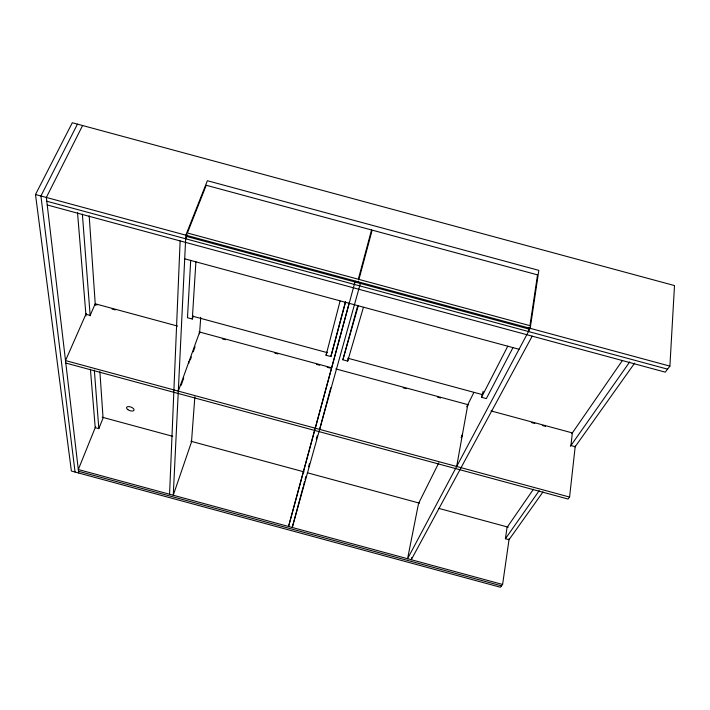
<?xml version="1.0" encoding="UTF-8"?>
<svg xmlns="http://www.w3.org/2000/svg" width="710" height="710" viewBox="0 0 710 710"><rect width="100%" height="100%" fill="white"/><g stroke="black" fill="none" stroke-linecap="round" stroke-linejoin="round"><path stroke-width="1.06" d="M169.566 494.24L180.127 240.912M190.697 260.33L187.484 317.734L192.303 319.038L193.422 316.021M47.233 204.968L665.27 372.155L669.894 366.12L674.5 285.571L72.305 122.741L35.5 194.513L71.382 471.032L500.461 587.259L502.609 584.463L509.176 538.562M188.86 363.254L188.958 361.647M192.303 319.038L195.907 261.741M194.851 396.766L191.496 442.002L173.258 495.243L185.851 235.188L207.373 180.722L538.828 270.35L530.192 328.331L407.575 558.717L418.536 503.488L438.815 462.813M199.519 333.869L200.744 317.317M65.799 363.05L568.062 499.032L569.58 497.053L575.26 446.013M542.99 491.941L509.008 539.715L505.405 538.739L507.038 527.459L533.476 489.199M528.497 331.534L529.145 327.159M513.019 347.536L486.332 398.612L481.504 397.307L483.137 391.272M456.663 466.479L467.819 404.629M411.693 557.554L411.267 559.72L532.189 336.158M345.566 302.052L330.878 356.544L326.059 355.24L340.063 301.102M357.805 305.371L342.877 359.784L347.696 361.088L348.503 357.991M330.878 356.544L345.548 301.448M319.651 429.381L330.789 387.713M360.6 282.669L292.245 527.477L303.081 487.051M303.649 484.93L304.501 481.735M305.078 479.605L305.93 476.419M315.258 428.192L349.329 302.487M355.204 281.213L288.553 526.474L314.814 429.55M326.059 355.24L326.911 352.151M358.47 281.107L358 282.811L528.249 328.863M308.566 466.834L309.453 463.63M316.278 439.117L317.175 435.913M342.877 359.784L358.195 306.01M347.696 361.088L363.396 307.412M178.299 391.112L199.652 332.058M181.139 385.308L183.712 378.164M190.28 359.988L191.38 356.935M193.218 351.84L195.055 346.755M185.674 238.791L187.271 234.744M90.41 369.191L95.229 427.651L98.823 428.627L103.074 418.057L99.879 371.641M95.664 426.568L78.313 469.523L502.609 584.463M86.167 313.634L65.515 360.582L569.58 497.053M466.701 406.857L473.925 392.364M82.6 125.519L46.345 197.451L78.721 473.02M77.452 124.126L40.923 195.978L75.056 472.026M461.722 435.78L462.459 434.342M481.504 397.307L507.81 346.125M461.118 437.777L462.228 435.62M571.861 433.641L622.208 360.778M505.405 538.739L539.183 490.681M570.423 446.253L629.699 361.931M575.056 446.874L634.687 363.058M35.5 194.513L669.894 366.12M187.218 236.608L357.387 282.642M46.789 201.223L667.569 369.156M184.707 258.813L519.054 349.267M192.676 316.216L327.416 352.684M347.793 358.195L482.605 394.68M177.633 326.094L95.22 303.791L90.143 315.417L85.883 314.264M199.022 331.881L331.65 367.78M335.821 368.907L468.565 404.833M491.018 410.912L572.358 432.923L570.92 445.543L575.18 446.696M94.945 304.404L97.084 304.989M112.065 309.045L115.277 309.915M222.301 338.874L225.514 339.744M274.743 353.074L277.956 353.944M316.491 364.372L319.695 365.233M327.195 367.265L330.398 368.135M403.182 387.829L406.386 388.698M437.431 397.103L440.635 397.973M531.612 422.592L534.825 423.462M542.316 425.485L545.528 426.355M102.169 417.214L172.699 436.313M190.866 441.238L304.137 471.91M307.341 472.78L419.557 503.168M438.789 508.378L508.253 527.184M78.517 471.271L501.535 585.865M77.514 212.565L86.025 315.968M82.378 214.118L90.179 315.844M94.332 370.025L98.823 428.627M89.176 215.796L95.326 305.327M537.532 274.859L529.944 325.659L358.94 279.403L372.147 230.129L537.532 274.859M371.543 229.969L358.319 279.234L187.396 232.995L206.237 185.266L371.543 229.969M127.853 409.652A3.967 1.881 20.2 0 0 134.012 410.202A3.967 1.881 20.2 0 0 129.007 406.608A3.967 1.881 20.2 0 0 127.853 409.652"/></g></svg>
